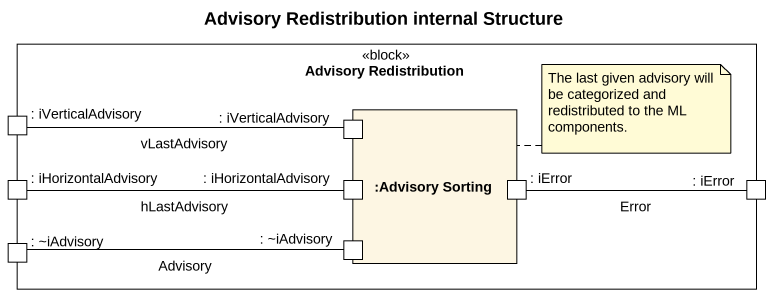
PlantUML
@startuml
title Advisory Redistribution internal Structure
rectangle "Advisory Redistribution" as Advisory_Redistribution <<block>> {
  port ": iVerticalAdvisory" as iVerticalAdvisory
  rectangle ":Advisory Sorting" as Advisory_Sorting {
    port ": iVerticalAdvisory" as iVerticalAdvisory_2
    port ": iHorizontalAdvisory" as iHorizontalAdvisory_2
    port ": iError" as iError
    port ": ~iAdvisory" as iAdvisory_2
  }
  port ": iHorizontalAdvisory" as iHorizontalAdvisory
  port ": iError" as iError_2
  port ": ~iAdvisory" as iAdvisory
}
iVerticalAdvisory -right- iVerticalAdvisory_2 : vLastAdvisory
iHorizontalAdvisory -right- iHorizontalAdvisory_2 : hLastAdvisory
iError -right- iError_2 : Error
iAdvisory -right- iAdvisory_2 : Advisory
note right of Advisory_Sorting : The last given advisory will be categorized and redistributed to the ML components.
@enduml
